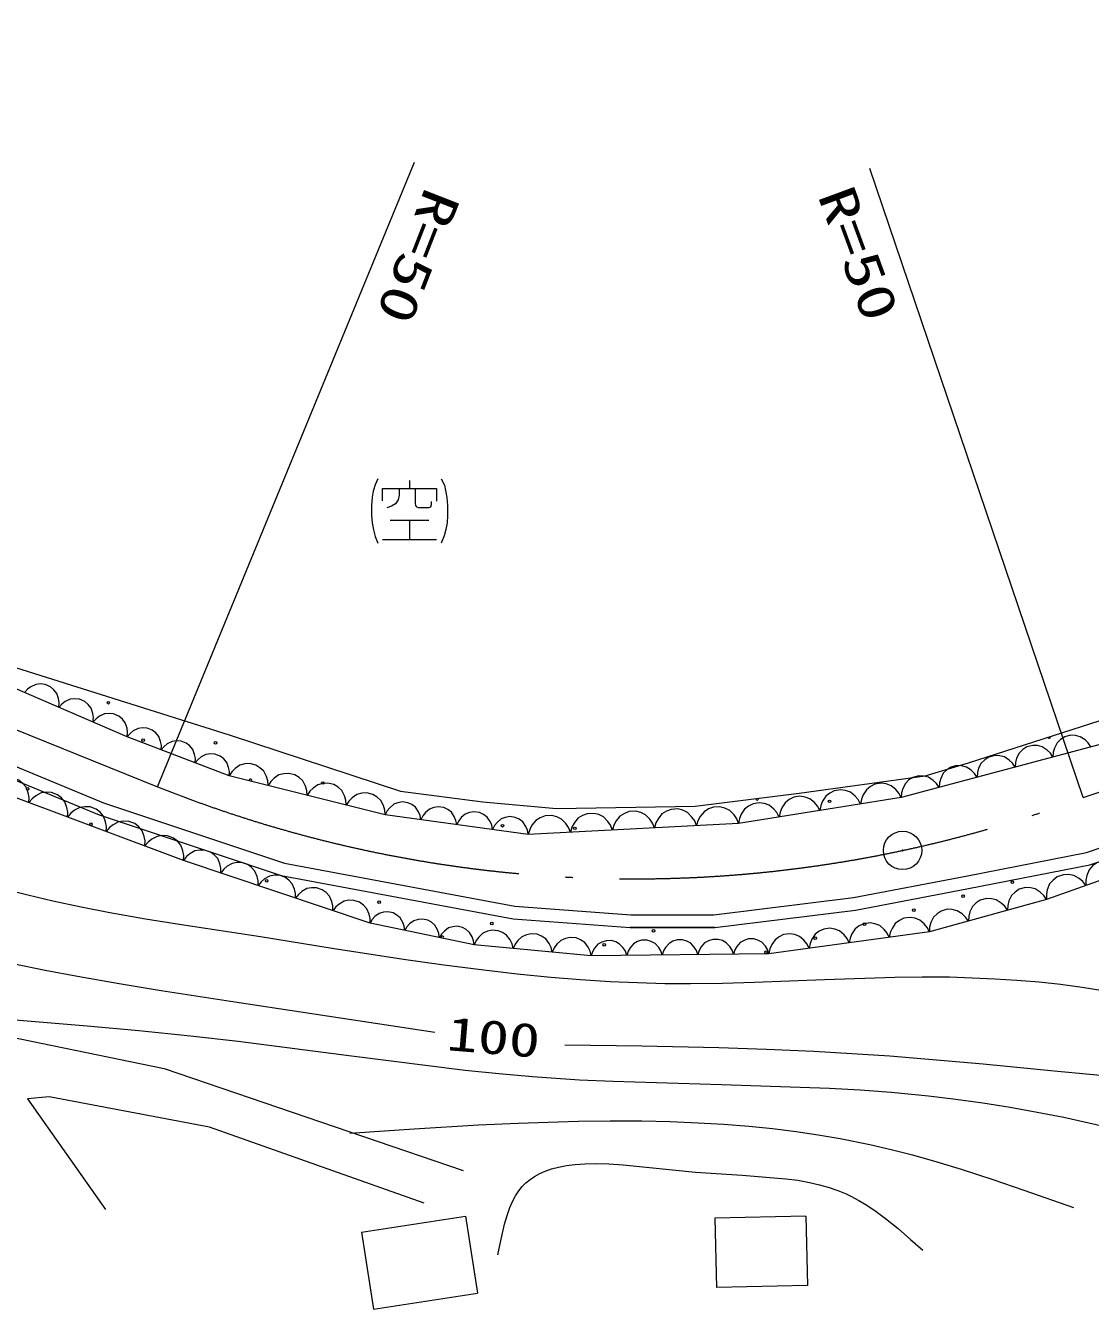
# Model space of a CAD drawing. Units: millimetres, scale not verified. Extents: x 40000 to 680000, y 20000 to 380000.
# Drawn here: x 227507 to 269087, y 248393 to 298519 of the extents above; entities that cross this region are included whole.
import ezdxf
from ezdxf.enums import TextEntityAlignment as Align

# ---------------------------------------------------------------- set-up
doc = ezdxf.new("R2010")
doc.units = ezdxf.units.MM
doc.header["$LTSCALE"] = 1000
doc.linetypes.add('USER1', pattern=[18.5, 14.557377, -1.819672, 0.303279, -1.819672])
for name, color, linetype, lineweight in [('M-BGD', 7, 'Continuous', 13), ('M-BMK-LINE', 2, 'Continuous', 13), ('M-BMK-SRVR', 3, 'Continuous', 13)]:
    doc.layers.add(name, color=color, linetype=linetype, lineweight=lineweight)
doc.styles.add('ＭＳ ゴシック', font='')
doc.styles.get('ＭＳ ゴシック').set_extended_font_data('MS Gothic')

msp = doc.modelspace()

# ---------------------------------------------------------------- linework, layer by layer
at = {"layer": 'M-BGD'}
for p, q in [((242497, 280760), (242497, 280445)), ((241747, 279207), (243255, 279207)), ((242497, 279207), (242497, 278450)), ((241447, 278457), (243547, 278457)), ((226309, 273711), (235453, 270833)), ((231474, 270748), (224785, 273627)), ((264324, 269732), (272198, 272272)), ((223622, 271041), (230548, 268169)), ((235453, 269224), (231474, 270748)), ((235453, 270833), (242142, 268631)), ((270590, 270748), (261700, 268377)), ((223430, 270579), (230373, 267700)), ((262631, 269224), (264324, 269732)), ((233675, 265922), (224616, 269309)), ((241549, 267700), (235453, 269224)), ((257720, 268547), (262631, 269224)), ((268938, 266237), (276950, 268936)), ((242142, 268631), (245359, 268208)), ((245359, 268208), (248238, 267954)), ((253656, 268039), (257720, 268547)), ((261700, 268377), (255350, 267361)), ((269066, 265753), (277109, 268462)), ((230373, 267700), (237485, 265329)), ((230548, 268169), (237611, 265814)), ((247137, 266938), (241549, 267700)), ((248238, 267954), (253656, 268039)), ((255350, 267361), (247137, 266938)), ((264228, 265312), (268938, 266237)), ((273553, 266599), (267372, 264398)), ((240956, 263467), (233675, 265922)), ((237611, 265814), (246609, 264133)), ((264324, 264821), (269066, 265753)), ((264324, 264821), (269066, 265753)), ((237485, 265329), (246544, 263636)), ((237485, 265329), (246544, 263636)), ((259844, 264469), (264228, 265312)), ((259922, 263975), (264324, 264821)), ((259922, 263975), (264324, 264821)), ((254387, 263797), (259844, 264469)), ((267372, 264398), (262800, 263128)), ((246609, 264133), (251135, 263797)), ((251135, 263797), (254387, 263797)), ((254418, 263297), (259922, 263975)), ((254418, 263297), (259922, 263975)), ((245020, 262620), (240956, 263467)), ((245020, 262620), (240956, 263467)), ((246544, 263636), (251116, 263297)), ((254418, 263297), (251116, 263297)), ((251116, 263297), (254418, 263297)), ((251116, 263297), (254418, 263297)), ((262800, 263128), (256535, 262281)), ((249592, 262197), (245020, 262620)), ((256535, 262281), (249592, 262197)), ((224277, 259572), (232913, 257794)), ((232913, 257794), (244597, 253815)), ((228426, 256693), (227579, 256609)), ((228426, 256693), (227579, 256609)), ((234691, 255508), (228426, 256693)), ((234691, 255508), (228426, 256693)), ((227579, 256609), (230627, 252291)), ((243073, 252545), (234691, 255508)), ((240618, 251404), (244682, 252037)), ((244682, 252037), (245151, 249025)), ((257974, 252037), (254418, 251952)), ((254418, 251952), (254483, 249244)), ((257974, 252037), (258039, 249329)), ((240618, 251404), (241087, 248393)), ((258039, 249329), (254483, 249244)), ((241087, 248393), (245151, 249025))]:
    msp.add_line(p, q, dxfattribs=at)
for points in [[(241260, 280820), (241155, 280587), (241080, 280347), (241035, 280107), (241012, 279777), (241012, 279395), (241035, 279110), (241087, 278832), (241155, 278577), (241260, 278315)], [(243735, 280820), (243862, 280580), (243907, 280362), (243960, 280100), (243982, 279777), (243982, 279395), (243967, 279102), (243915, 278847), (243855, 278600), (243735, 278315)], [(241447, 279965), (241447, 280445), (243547, 280445), (243547, 279957)], [(242092, 280445), (242092, 280182), (242055, 280002), (241957, 279852), (241792, 279762), (241612, 279695)], [(242722, 280437), (242722, 279860), (242730, 279777), (242775, 279725), (242842, 279702), (243247, 279702), (243337, 279732), (243360, 279815), (243360, 279942)], [(228799, 271900), (228815, 272075), (228790, 272240), (228723, 272443), (228611, 272587), (228475, 272705), (228268, 272794), (228089, 272812), (227907, 272795), (227714, 272704), (227580, 272606), (227461, 272475)], [(230136, 271324), (230152, 271499), (230128, 271664), (230061, 271868), (229949, 272011), (229813, 272129), (229606, 272218), (229427, 272236), (229245, 272219), (229051, 272128), (228918, 272030), (228799, 271900)], [(231474, 270748), (231490, 270923), (231466, 271088), (231399, 271292), (231286, 271435), (231151, 271553), (230943, 271642), (230765, 271660), (230583, 271643), (230389, 271552), (230256, 271455), (230136, 271324)], [(232800, 270240), (232809, 270412), (232779, 270571), (232706, 270767), (232590, 270902), (232453, 271012), (232248, 271090), (232073, 271100), (231897, 271077), (231711, 270980), (231586, 270880), (231474, 270748)], [(269108, 270353), (269007, 270508), (268880, 270629), (268692, 270754), (268505, 270799), (268317, 270808), (268087, 270747), (267928, 270645), (267788, 270513), (267687, 270311), (267641, 270144), (267627, 269958)], [(234127, 269732), (234135, 269904), (234105, 270063), (234032, 270259), (233917, 270394), (233780, 270504), (233574, 270582), (233399, 270592), (233223, 270569), (233038, 270472), (232912, 270372), (232800, 270240)], [(267627, 269958), (267526, 270113), (267398, 270234), (267210, 270358), (267024, 270404), (266835, 270413), (266605, 270352), (266446, 270250), (266307, 270117), (266206, 269916), (266159, 269749), (266145, 269563)], [(235453, 269224), (235462, 269396), (235432, 269555), (235358, 269751), (235243, 269886), (235106, 269996), (234901, 270074), (234726, 270084), (234549, 270061), (234364, 269964), (234238, 269864), (234127, 269732)], [(236977, 268843), (236964, 269033), (236910, 269204), (236803, 269409), (236658, 269542), (236493, 269644), (236257, 269703), (236064, 269691), (235873, 269641), (235683, 269511), (235558, 269384), (235453, 269224)], [(266145, 269563), (266044, 269718), (265917, 269839), (265729, 269963), (265542, 270009), (265353, 270018), (265124, 269957), (264964, 269855), (264825, 269722), (264724, 269521), (264677, 269354), (264663, 269167)], [(238501, 268462), (238488, 268652), (238434, 268823), (238327, 269028), (238182, 269161), (238017, 269263), (237781, 269322), (237588, 269310), (237397, 269260), (237207, 269130), (237082, 269003), (236977, 268843)], [(263182, 268772), (263081, 268928), (262953, 269049), (262765, 269173), (262579, 269218), (262390, 269228), (262160, 269166), (262001, 269064), (261862, 268932), (261761, 268730), (261714, 268563), (261700, 268377)], [(264663, 269167), (264562, 269323), (264435, 269444), (264247, 269568), (264060, 269614), (263872, 269623), (263642, 269561), (263483, 269459), (263343, 269327), (263242, 269126), (263196, 268958), (263182, 268772)], [(227636, 268180), (227644, 268375), (227609, 268556), (227523, 268777), (227391, 268930), (227235, 269053), (227001, 269140), (226802, 269150), (226602, 269121), (226393, 269010), (226251, 268896), (226126, 268745)], [(240025, 268081), (240012, 268271), (239958, 268442), (239851, 268647), (239706, 268780), (239541, 268882), (239305, 268941), (239112, 268929), (238921, 268879), (238731, 268749), (238606, 268622), (238501, 268462)], [(260113, 268123), (260024, 268296), (259904, 268436), (259721, 268585), (259531, 268653), (259335, 268682), (259089, 268643), (258912, 268554), (258753, 268431), (258626, 268231), (258559, 268062), (258525, 267869)], [(261700, 268377), (261611, 268550), (261491, 268690), (261309, 268839), (261119, 268907), (260923, 268936), (260677, 268897), (260500, 268808), (260340, 268685), (260213, 268485), (260147, 268316), (260113, 268123)], [(229146, 267616), (229154, 267810), (229118, 267991), (229033, 268213), (228901, 268365), (228745, 268488), (228511, 268576), (228312, 268585), (228112, 268557), (227903, 268446), (227761, 268331), (227636, 268180)], [(241549, 267700), (241536, 267890), (241482, 268061), (241375, 268266), (241230, 268399), (241065, 268501), (240829, 268560), (240636, 268548), (240445, 268498), (240255, 268368), (240130, 268241), (240025, 268081)], [(242946, 267510), (242916, 267677), (242850, 267825), (242735, 267997), (242593, 268102), (242436, 268177), (242219, 268206), (242048, 268176), (241883, 268113), (241726, 267978), (241627, 267853), (241549, 267700)], [(258525, 267869), (258436, 268042), (258316, 268182), (258134, 268331), (257944, 268399), (257748, 268428), (257502, 268389), (257325, 268300), (257165, 268177), (257038, 267977), (256972, 267808), (256938, 267615)], [(230655, 267051), (230664, 267246), (230628, 267427), (230543, 267648), (230411, 267801), (230255, 267924), (230021, 268011), (229822, 268021), (229622, 267992), (229413, 267881), (229271, 267767), (229146, 267616)], [(244343, 267319), (244313, 267487), (244247, 267634), (244132, 267807), (243990, 267911), (243833, 267986), (243616, 268016), (243445, 267986), (243280, 267923), (243123, 267788), (243024, 267663), (242946, 267510)], [(245740, 267129), (245710, 267296), (245644, 267444), (245529, 267616), (245387, 267721), (245230, 267796), (245013, 267825), (244842, 267795), (244677, 267732), (244520, 267597), (244421, 267472), (244343, 267319)], [(248780, 267023), (248708, 267208), (248602, 267363), (248432, 267536), (248246, 267625), (248050, 267677), (247796, 267664), (247606, 267592), (247430, 267484), (247279, 267295), (247193, 267130), (247137, 266938)], [(250422, 267107), (250351, 267293), (250244, 267448), (250075, 267620), (249889, 267710), (249693, 267761), (249438, 267748), (249248, 267677), (249073, 267569), (248922, 267380), (248836, 267215), (248780, 267023)], [(252065, 267192), (251994, 267378), (251887, 267533), (251717, 267705), (251532, 267794), (251335, 267846), (251081, 267833), (250891, 267761), (250715, 267653), (250565, 267465), (250478, 267299), (250422, 267107)], [(253708, 267276), (253636, 267462), (253529, 267617), (253360, 267790), (253174, 267879), (252978, 267931), (252723, 267917), (252534, 267846), (252358, 267738), (252207, 267549), (252121, 267384), (252065, 267192)], [(255350, 267361), (255279, 267547), (255172, 267702), (255003, 267874), (254817, 267964), (254621, 268015), (254366, 268002), (254176, 267931), (254001, 267823), (253850, 267634), (253764, 267469), (253708, 267276)], [(256938, 267615), (256849, 267788), (256729, 267928), (256546, 268077), (256356, 268145), (256160, 268174), (255914, 268135), (255737, 268046), (255578, 267923), (255451, 267723), (255384, 267554), (255350, 267361)], [(232165, 266487), (232174, 266681), (232138, 266862), (232053, 267084), (231921, 267236), (231764, 267359), (231530, 267447), (231332, 267456), (231132, 267428), (230923, 267317), (230781, 267202), (230655, 267051)], [(247137, 266938), (247107, 267106), (247041, 267253), (246926, 267426), (246784, 267530), (246627, 267605), (246410, 267635), (246239, 267605), (246074, 267542), (245917, 267407), (245818, 267282), (245740, 267129)], [(233675, 265922), (233683, 266117), (233648, 266298), (233563, 266519), (233431, 266672), (233274, 266795), (233040, 266882), (232842, 266892), (232642, 266863), (232432, 266752), (232291, 266638), (232165, 266487)], [(235131, 265431), (235133, 265617), (235094, 265788), (235006, 265996), (234875, 266138), (234722, 266250), (234497, 266326), (234307, 266329), (234117, 266296), (233921, 266184), (233790, 266070), (233675, 265922)], [(236588, 264940), (236589, 265126), (236550, 265297), (236462, 265505), (236331, 265647), (236179, 265759), (235953, 265835), (235763, 265838), (235574, 265805), (235378, 265693), (235246, 265579), (235131, 265431)], [(270463, 265499), (270341, 265656), (270195, 265773), (269984, 265890), (269781, 265922), (269579, 265915), (269339, 265830), (269178, 265707), (269041, 265554), (268951, 265330), (268916, 265148), (268917, 264948)], [(238044, 264449), (238046, 264635), (238006, 264806), (237918, 265014), (237787, 265156), (237635, 265268), (237409, 265344), (237219, 265347), (237030, 265314), (236834, 265202), (236702, 265088), (236588, 264940)], [(268917, 264948), (268796, 265105), (268650, 265223), (268439, 265339), (268236, 265371), (268033, 265365), (267794, 265279), (267633, 265157), (267496, 265004), (267406, 264780), (267371, 264598), (267372, 264398)], [(216096, 265143), (218162, 264438), (220232, 263753), (221510, 263350), (222802, 262964), (224825, 262412), (225910, 262147), (227001, 261902), (228262, 261641), (229529, 261399), (231164, 261111), (232803, 260843), (235512, 260424), (243487, 259215)], [(226637, 264819), (227594, 264575), (228566, 264348), (229670, 264112), (230790, 263893), (232191, 263644), (233598, 263414), (236679, 262950), (239474, 262500), (242269, 262070), (243836, 261848), (245405, 261647), (246706, 261498), (248018, 261369), (249172, 261275), (250337, 261199), (251404, 261150), (252471, 261121), (253470, 261113), (254720, 261128), (255970, 261164), (258710, 261275), (261449, 261367), (262518, 261380), (263586, 261373), (265361, 261303), (266220, 261250), (267087, 261175), (267924, 261084), (268768, 260971), (269579, 260843)], [(239500, 263958), (239502, 264144), (239462, 264315), (239374, 264523), (239244, 264665), (239091, 264777), (238865, 264853), (238676, 264856), (238486, 264823), (238290, 264711), (238158, 264597), (238044, 264449)], [(267372, 264398), (267266, 264557), (267134, 264681), (266938, 264807), (266745, 264852), (266550, 264859), (266314, 264794), (266151, 264687), (266009, 264549), (265907, 264340), (265860, 264167), (265848, 263975)], [(240956, 263467), (240958, 263653), (240919, 263824), (240831, 264032), (240700, 264174), (240547, 264286), (240321, 264362), (240132, 264365), (239942, 264332), (239746, 264220), (239615, 264106), (239500, 263958)], [(265848, 263975), (265742, 264134), (265610, 264257), (265414, 264384), (265221, 264428), (265026, 264436), (264790, 264370), (264627, 264263), (264485, 264125), (264383, 263916), (264336, 263744), (264324, 263551)], [(242311, 263185), (242292, 263351), (242239, 263500), (242138, 263677), (242006, 263789), (241857, 263873), (241647, 263917), (241477, 263899), (241311, 263849), (241148, 263727), (241043, 263612), (240956, 263467)], [(262800, 263128), (262717, 263300), (262602, 263440), (262426, 263592), (262241, 263663), (262049, 263696), (261807, 263664), (261631, 263580), (261471, 263463), (261342, 263270), (261272, 263105), (261234, 262916)], [(264324, 263551), (264218, 263711), (264086, 263834), (263890, 263960), (263697, 264005), (263502, 264013), (263266, 263947), (263103, 263840), (262961, 263702), (262859, 263493), (262812, 263320), (262800, 263128)], [(243665, 262902), (243647, 263069), (243593, 263218), (243492, 263394), (243360, 263507), (243212, 263591), (243002, 263634), (242832, 263617), (242666, 263567), (242503, 263445), (242397, 263329), (242311, 263185)], [(245020, 262620), (245002, 262786), (244948, 262935), (244847, 263112), (244715, 263224), (244566, 263308), (244356, 263352), (244187, 263334), (244021, 263284), (243858, 263163), (243752, 263047), (243665, 262902)], [(246544, 262479), (246503, 262660), (246426, 262817), (246292, 262998), (246133, 263105), (245959, 263179), (245723, 263201), (245539, 263160), (245363, 263084), (245199, 262930), (245097, 262790), (245020, 262620)], [(259668, 262705), (259585, 262877), (259470, 263017), (259294, 263168), (259109, 263239), (258917, 263273), (258674, 263240), (258498, 263156), (258339, 263039), (258209, 262846), (258140, 262681), (258101, 262493)], [(261234, 262916), (261151, 263088), (261036, 263228), (260860, 263380), (260675, 263451), (260483, 263485), (260240, 263452), (260064, 263368), (259905, 263251), (259775, 263058), (259706, 262893), (259668, 262705)], [(248068, 262338), (248027, 262519), (247950, 262676), (247816, 262857), (247657, 262964), (247483, 263038), (247247, 263060), (247063, 263019), (246887, 262943), (246723, 262789), (246621, 262649), (246544, 262479)], [(249592, 262197), (249551, 262378), (249474, 262535), (249340, 262716), (249181, 262823), (249007, 262897), (248771, 262919), (248587, 262878), (248411, 262802), (248247, 262648), (248145, 262508), (248068, 262338)], [(250981, 262214), (250927, 262373), (250842, 262507), (250705, 262658), (250551, 262740), (250387, 262790), (250172, 262787), (250009, 262733), (249857, 262648), (249724, 262494), (249646, 262357), (249592, 262197)], [(252369, 262231), (252315, 262390), (252230, 262524), (252093, 262675), (251939, 262757), (251776, 262807), (251560, 262804), (251398, 262750), (251246, 262665), (251113, 262511), (251034, 262374), (250981, 262214)], [(253758, 262247), (253704, 262406), (253619, 262541), (253482, 262692), (253328, 262773), (253164, 262824), (252949, 262821), (252786, 262767), (252635, 262682), (252501, 262527), (252423, 262391), (252369, 262231)], [(255147, 262264), (255093, 262423), (255008, 262558), (254870, 262709), (254717, 262790), (254553, 262840), (254338, 262838), (254175, 262784), (254023, 262699), (253890, 262544), (253812, 262408), (253758, 262247)], [(256535, 262281), (256481, 262440), (256396, 262574), (256259, 262726), (256105, 262807), (255941, 262857), (255726, 262855), (255564, 262800), (255412, 262715), (255278, 262561), (255200, 262425), (255147, 262264)], [(258101, 262493), (258018, 262665), (257904, 262805), (257728, 262957), (257543, 263027), (257351, 263061), (257108, 263028), (256932, 262945), (256772, 262827), (256643, 262634), (256573, 262470), (256535, 262281)], [(226627, 259737), (229905, 259468), (231925, 259283), (233944, 259078), (235802, 258867), (240237, 258292), (244672, 257738), (245984, 257601), (247307, 257484), (247845, 257443), (249140, 257361), (250448, 257299), (254676, 257174), (258904, 257028), (260102, 256958), (261308, 256868), (261707, 256833), (262772, 256726), (263834, 256599), (264895, 256452), (265952, 256285), (267007, 256098), (268057, 255892), (269600, 255551)], [(248564, 258725), (251566, 258679), (254576, 258612), (256435, 258552), (258293, 258472), (261256, 258291), (263079, 258142), (264900, 257973), (267677, 257703), (270455, 257452), (270564, 257443), (272258, 257318), (273964, 257211), (276070, 257103), (278187, 257014), (283154, 256851)], [(240168, 255271), (242676, 255441), (245188, 255592), (246745, 255666), (248305, 255721), (249096, 255739), (250331, 255754), (251577, 255748), (252672, 255724), (253766, 255680), (254758, 255621), (255757, 255541), (256674, 255448), (257597, 255335), (258457, 255209), (259313, 255063), (260476, 254830), (261310, 254636), (262140, 254422), (263091, 254155), (264046, 253866), (265274, 253469), (266496, 253052), (268434, 252368)], [(245952, 250519), (246073, 251128), (246211, 251717), (246308, 252051), (246419, 252367), (246521, 252601), (246641, 252827), (246772, 253026), (246902, 253186), (247046, 253330), (247208, 253464), (247383, 253582), (247586, 253694), (247801, 253789), (248047, 253874), (248315, 253945), (248625, 254004), (248949, 254045), (249339, 254073), (249754, 254081), (250283, 254068), (250839, 254034), (253667, 253747), (255496, 253626), (257195, 253495), (257665, 253431), (258124, 253349), (258509, 253260), (258886, 253153), (259221, 253037), (259549, 252901), (259728, 252817), (260047, 252648), (260362, 252459), (260728, 252212), (261088, 251944), (261578, 251548), (262069, 251125), (262543, 250704)]]:
    msp.add_lwpolyline(points, dxfattribs=at)
for centre in [(230736, 272080), (232098, 270616), (234925, 270513), (227587, 268716), (239113, 268946), (258899, 268228), (230057, 267338), (246128, 267276), (248955, 267174), (236921, 265127), (266041, 265071), (241315, 264294), (264117, 264525), (262193, 263979), (245709, 263462), (252027, 263175), (260269, 263433), (250103, 262629), (258345, 262888), (256421, 262342)]:
    msp.add_circle(centre, 50, dxfattribs=at)
for centre, start, end in [((267481, 270747), 194.0039, 21.7533), ((236287, 269049), 306.1519, 205.7756), ((256073, 268331), 175.2057, 19.0445), ((243785, 262916), 299.5691, 216.8855)]:
    msp.add_arc(centre, 50, start, end, dxfattribs=at)
at = {"layer": 'M-BMK-LINE', "linetype": 'USER1'}
for p, q in [((268812, 268377), (357119, 298519)), ((187870, 286835), (232659, 268801))]:
    msp.add_line(p, q, dxfattribs=at)
at = {"layer": 'M-BMK-LINE'}
for p, q in [((232659, 268801), (242694, 293183)), ((268812, 268377), (260476, 292936))]:
    msp.add_line(p, q, dxfattribs=at)
at = {"layer": 'M-BMK-LINE', "linetype": 'USER1'}
msp.add_arc((251282, 315203), 50000, 248.1324, 290.5238, dxfattribs=at)
at = {"layer": 'M-BMK-SRVR'}
for radius in [750, 22.5]:
    msp.add_circle((261753, 266312), radius, dxfattribs=at)

# ---------------------------------------------------------------- texts
at = {"layer": 'M-BGD', "style": 'ＭＳ ゴシック', "width": 1.35}
for s, height, rotation, p in [('R=50', 1466, 248.7, (242726, 292439)), ('R=50', 1466, 290.2, (258011, 291741)), ('100', 1320, 355.2, (243882, 258122))]:
    msp.add_text(s, height=height, rotation=rotation, dxfattribs=at).set_placement(p, align=Align.BOTTOM_LEFT)

doc.saveas('drawing.dxf')
